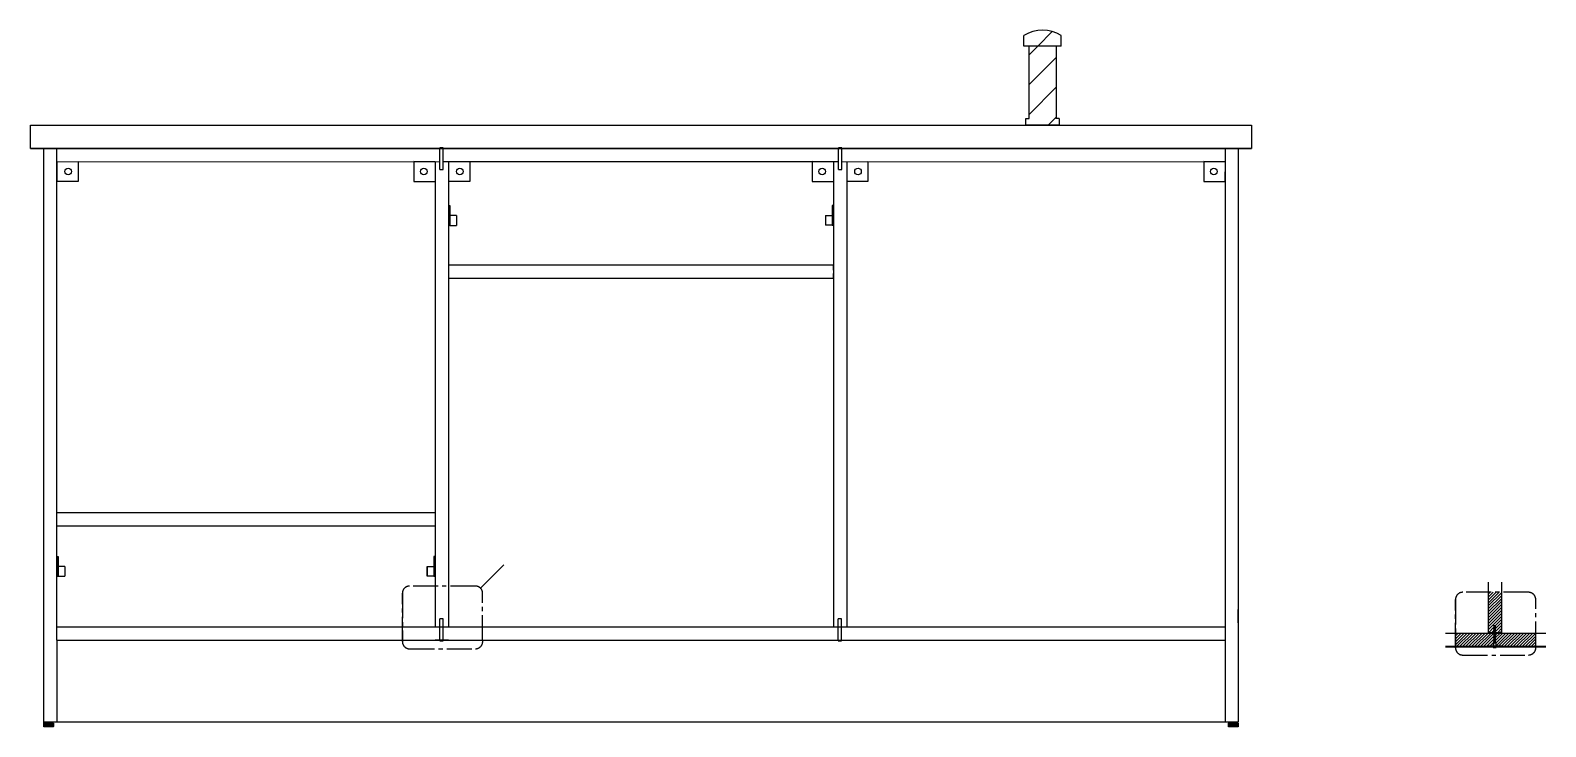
# Model space of a CAD drawing. Header units: millimetres. Extents: x 1636 to 3054, y -633 to 141.
# Drawn here: x 1898.6 to 2126.9, y -475.1 to -370.2 of the extents above; entities that cross this region are included whole.
import ezdxf

# ---------------------------------------------------------------- set-up
doc = ezdxf.new("R2010")
doc.units = ezdxf.units.MM
doc.linetypes.add('CENTER2', pattern=[1.125, 0.75, -0.125, 0.125, -0.125])
for name, color, linetype in [('G-ANNO-TEXT', 3, 'Continuous'), ('STRUTTURA', 7, 'Continuous'), ('supporti', 5, 'Continuous')]:
    doc.layers.add(name, color=color, linetype=linetype)
pattern_1 = [(45, (-9e-13, 1.7825), (-2.245064, 2.245064), [])]
pattern_2 = [(45, (266.7734, 23.33965), (-0.224506403, 0.224506403), [])]

msp = doc.modelspace()

# ---------------------------------------------------------------- hatches: boundary and pattern name
at = {"layer": 'G-ANNO-TEXT', "true_color": 0xffffff}
h = msp.add_hatch(dxfattribs=at)
h.set_pattern_fill('ANSI31')
h.set_pattern_definition(pattern_1)
h.paths.add_polyline_path([(2053.9, -370.94, 0.278289), (2048.27, -370.94), (2048.27, -372.54), (2052.07, -372.54), (2053.9, -372.54)])
h = msp.add_hatch(dxfattribs=at)
h.set_pattern_fill('ANSI31')
h.set_pattern_definition(pattern_1)
h.paths.add_polyline_path([(2053.12, -372.54), (2052.07, -372.54), (2049.04, -372.54), (2049.04, -383.46), (2048.57, -383.46), (2048.57, -384.46), (2053.57, -384.46), (2053.57, -383.46), (2053.12, -383.46)])
at = {"layer": 'G-ANNO-TEXT', "true_color": 0x939598}
h = msp.add_hatch(dxfattribs=at)
h.set_pattern_fill('ANSI31', color=252, scale=0.1)
h.set_pattern_definition(pattern_2)
h.paths.add_polyline_path([(2120.23, -454.86), (2118.23, -454.86), (2118.23, -460.9), (2119.1, -460.9), (2119.1, -460.84), (2119.06, -460.83), (2119.03, -460.81), (2119.06, -460.79), (2119.1, -460.8), (2119.1, -460.63), (2119.06, -460.61), (2119.03, -460.6), (2119.06, -460.57), (2119.1, -460.59), (2119.1, -460.41), (2119.06, -460.4), (2119.03, -460.38), (2119.06, -460.35), (2119.1, -460.37), (2119.1, -460.2), (2119.06, -460.18), (2119.03, -460.16), (2119.06, -460.14), (2119.1, -460.15), (2119.1, -459.98), (2119.06, -459.96), (2119.03, -459.95), (2119.06, -459.92), (2119.1, -459.94), (2119.1, -459.93, -0.31767), (2119.29, -459.93), (2119.29, -460), (2119.34, -460.02), (2119.36, -460.03), (2119.34, -460.06), (2119.29, -460.04), (2119.29, -460.22), (2119.34, -460.23), (2119.36, -460.25), (2119.34, -460.27), (2119.29, -460.26), (2119.29, -460.43), (2119.34, -460.45), (2119.36, -460.46), (2119.34, -460.49), (2119.29, -460.47), (2119.29, -460.65), (2119.34, -460.67), (2119.36, -460.68), (2119.34, -460.71), (2119.29, -460.69), (2119.29, -460.87), (2119.34, -460.88), (2119.36, -460.9), (2120.23, -460.9)])
h.paths.add_polyline_path([(2125.38, -461), (2119.29, -461), (2119.29, -461.08), (2119.34, -461.1), (2119.36, -461.11), (2119.34, -461.14), (2119.29, -461.12), (2119.29, -461.3), (2119.34, -461.31), (2119.36, -461.33), (2119.34, -461.35), (2119.29, -461.34), (2119.29, -461.51), (2119.34, -461.53), (2119.36, -461.54), (2119.34, -461.57), (2119.29, -461.56), (2119.29, -461.73), (2119.34, -461.75), (2119.36, -461.76), (2119.34, -461.79), (2119.29, -461.77), (2119.29, -461.95), (2119.34, -461.96), (2119.36, -461.98), (2119.34, -462), (2119.29, -461.99), (2119.29, -462.16), (2119.34, -462.18), (2119.36, -462.19), (2119.34, -462.22), (2119.29, -462.2), (2119.29, -462.36, -0.012696), (2119.31, -462.39), (2119.34, -462.39), (2119.36, -462.41), (2119.34, -462.44, -0.024929), (2119.36, -462.5), (2119.36, -463), (2120.23, -463), (2125.38, -463)])
h = msp.add_hatch(dxfattribs=at)
h.set_pattern_fill('ANSI31', color=252, scale=0.1)
h.set_pattern_definition(pattern_2)
h.paths.add_polyline_path([(2119.1, -461.06), (2119.06, -461.04), (2119.03, -461.03), (2119.06, -461), (2119.1, -461.02), (2119.1, -461), (2113.29, -461), (2113.29, -463), (2119.03, -463), (2119.03, -462.5, -0.060053), (2119.1, -462.36), (2119.06, -462.34), (2119.03, -462.33), (2119.06, -462.3), (2119.1, -462.32), (2119.1, -462.14), (2119.06, -462.13), (2119.03, -462.11), (2119.06, -462.08), (2119.1, -462.1), (2119.1, -461.93), (2119.06, -461.91), (2119.03, -461.89), (2119.06, -461.87), (2119.1, -461.88), (2119.1, -461.71), (2119.06, -461.69), (2119.03, -461.68), (2119.06, -461.65), (2119.1, -461.67), (2119.1, -461.49), (2119.06, -461.48), (2119.03, -461.46), (2119.06, -461.44), (2119.1, -461.45), (2119.1, -461.28), (2119.06, -461.26), (2119.03, -461.25), (2119.06, -461.22), (2119.1, -461.24)])

# ---------------------------------------------------------------- linework, layer by layer
for p, q in [((2048.27, -372.54), (2048.27, -370.94)), ((2053.9, -372.54), (2053.9, -370.94)), ((2052.07, -372.54), (2048.27, -372.54)), ((2049.04, -383.46), (2049.04, -372.54)), ((2053.9, -372.54), (2052.07, -372.54)), ((2053.12, -372.54), (2053.12, -383.46)), ((2048.57, -384.46), (2048.57, -383.46)), ((2048.57, -383.46), (2049.04, -383.46)), ((2053.57, -383.46), (2053.09, -383.46)), ((2053.57, -383.46), (2053.57, -384.46)), ((1898.57, -384.46), (2082.57, -384.46)), ((1898.57, -387.96), (1898.57, -384.46)), ((2053.57, -384.46), (2048.57, -384.46)), ((2082.57, -384.46), (2082.57, -387.96)), ((2082.57, -387.96), (1898.57, -387.96)), ((1898.57, -387.96), (2082.57, -387.96)), ((1900.57, -387.96), (1900.57, -474.46)), ((1902.57, -462.06), (1902.57, -387.96)), ((1961.57, -387.96), (1959.57, -387.96)), ((2078.57, -387.96), (2078.57, -462.06)), ((2080.57, -387.96), (2080.57, -474.46)), ((1902.57, -389.96), (1960.29, -389.95)), ((1959.57, -389.95), (1959.57, -460.06)), ((1960.77, -389.95), (2020.32, -389.95)), ((1961.57, -389.95), (1961.57, -460.06)), ((2019.57, -389.95), (2019.57, -460.06)), ((2020.81, -389.95), (2078.57, -389.96)), ((2021.57, -389.95), (2021.57, -460.06)), ((1966.39, -454.24), (1969.93, -450.71)), ((2118.23, -453.36), (2118.23, -460.9)), ((2120.23, -453.36), (2120.23, -460.9)), ((2080.57, -459.46), (2080.57, -457.46)), ((1902.57, -460.06), (2078.57, -460.06)), ((2111.79, -461), (2126.88, -461)), ((2118.23, -460.9), (2120.23, -460.9)), ((1902.57, -462.06), (2078.57, -462.06)), ((1902.57, -462.06), (1902.57, -462.06)), ((1902.57, -462.06), (1902.57, -474.46)), ((1961.57, -462.06), (1959.57, -462.06)), ((2078.57, -462.06), (2078.57, -462.06)), ((2078.57, -462.06), (2078.57, -474.46)), ((2111.79, -463), (2126.88, -463)), ((2111.79, -463.1), (2126.88, -463.1)), ((2120.23, -463), (2118.23, -463)), ((2080.57, -474.46), (1900.57, -474.46)), ((1902.07, -474.46), (1900.57, -474.46))]:
    msp.add_line(p, q)
at = {"linetype": 'CENTER2', "ltscale": 5}
for points in [[(1954.62, -462.29, 0.414214), (1955.71, -463.38), (1965.62, -463.38, 0.463219), (1966.71, -462.06), (1966.71, -455.01, 0.414214), (1965.62, -453.92), (1955.71, -453.92, 0.414214), (1954.62, -455.01), (1954.62, -462.29), (1954.62, -455.01)], [(2113.29, -463.23, 0.414214), (2114.38, -464.32), (2124.29, -464.32, 0.463219), (2125.38, -463), (2125.38, -455.95, 0.414214), (2124.29, -454.86), (2114.38, -454.86, 0.414214), (2113.29, -455.95), (2113.29, -463.23), (2113.29, -455.95)]]:
    msp.add_lwpolyline(points, format="xyb", dxfattribs=at)
at = {"lineweight": 25}
for points in [[(1900.59, -474.6), (1900.59, -475.09), (1900.59, -475.09), (1900.6, -475.09)], [(1900.59, -474.6), (1900.59, -474.6), (1900.6, -474.6)], [(1900.6, -474.6), (1900.6, -475.09), (1900.6, -475.09), (1900.6, -475.09), (1900.61, -475.09)], [(1900.6, -474.6), (1900.6, -474.6), (1900.6, -474.6), (1900.61, -474.6)], [(1900.61, -475.1), (1900.61, -475.1), (1900.61, -475.09), (1900.61, -475.09), (1900.61, -475.09), (1900.61, -474.6)], [(1900.64, -474.6), (1900.63, -474.6), (1900.62, -474.6), (1900.62, -474.6), (1900.62, -474.6), (1900.61, -474.6)], [(1900.62, -474.6), (1900.62, -474.46)], [(1900.62, -474.6), (1900.62, -475.09), (1900.62, -475.09), (1900.63, -475.09), (1900.64, -475.09)], [(1900.63, -475.1), (1900.63, -475.1), (1900.64, -475.09), (1900.64, -475.09), (1900.64, -475.09), (1900.64, -474.6)], [(1900.67, -474.6), (1900.66, -474.6), (1900.66, -474.6), (1900.65, -474.6), (1900.64, -474.6), (1900.64, -474.6)], [(1900.65, -474.6), (1900.65, -475.09), (1900.66, -475.09), (1900.66, -475.09), (1900.67, -475.09)], [(1900.66, -475.1), (1900.66, -475.1), (1900.67, -475.1), (1900.67, -475.1), (1900.67, -475.09), (1900.67, -475.09), (1900.67, -474.6)], [(1900.72, -474.6), (1900.71, -474.6), (1900.7, -474.6), (1900.7, -474.6), (1900.68, -474.6), (1900.67, -474.6)], [(1900.7, -475.1), (1900.71, -475.1), (1900.71, -475.1), (1900.71, -475.1), (1900.72, -475.1), (1900.72, -475.09), (1900.72, -475.09), (1900.72, -474.6)], [(1900.7, -474.6), (1900.7, -475.09), (1900.7, -475.09), (1900.71, -475.09), (1900.72, -475.09)], [(1900.78, -474.6), (1900.77, -474.6), (1900.76, -474.6), (1900.75, -474.6), (1900.75, -474.6), (1900.73, -474.6), (1900.72, -474.6)], [(1900.75, -474.6), (1900.75, -475.09), (1900.75, -475.09), (1900.76, -475.09), (1900.77, -475.09), (1900.78, -475.09)], [(1900.76, -475.1), (1900.76, -475.1), (1900.76, -475.1), (1900.77, -475.1), (1900.77, -475.1), (1900.78, -475.09), (1900.78, -475.09), (1900.78, -474.6)], [(1900.84, -474.6), (1900.83, -474.6), (1900.82, -474.6), (1900.82, -474.6), (1900.81, -474.6), (1900.79, -474.6), (1900.78, -474.6)], [(1900.81, -474.6), (1900.81, -475.09), (1900.82, -475.09), (1900.82, -475.09), (1900.83, -475.09), (1900.84, -475.09)], [(1900.82, -475.09), (1900.82, -475.1), (1900.83, -475.1), (1900.83, -475.1), (1900.83, -475.1), (1900.84, -475.09), (1900.84, -475.09), (1900.84, -474.6)], [(1900.92, -474.6), (1900.91, -474.6), (1900.89, -474.6), (1900.89, -474.6), (1900.88, -474.6), (1900.86, -474.6), (1900.84, -474.6)], [(1900.88, -474.6), (1900.88, -475.09), (1900.89, -475.09), (1900.89, -475.1), (1900.9, -475.1), (1900.91, -475.1), (1900.91, -475.09), (1900.92, -475.09), (1900.92, -475.09), (1900.92, -474.6)], [(1901, -474.6), (1900.99, -474.6), (1900.97, -474.6), (1900.97, -474.6), (1900.96, -474.6), (1900.94, -474.6), (1900.92, -474.6)], [(1900.96, -474.6), (1900.96, -475.09), (1900.97, -475.09), (1900.97, -475.1), (1900.98, -475.1), (1900.99, -475.1), (1901, -475.09), (1901, -475.09), (1901, -475.09), (1901, -474.6)], [(1901.08, -474.6), (1901.07, -474.6), (1901.06, -474.6), (1901.05, -474.6), (1901.05, -474.6), (1901.02, -474.6), (1901, -474.6)], [(1901.05, -474.6), (1901.05, -475.09), (1901.05, -475.09), (1901.06, -475.1), (1901.07, -475.1), (1901.07, -475.1), (1901.08, -475.09), (1901.08, -475.09), (1901.09, -475.09), (1901.09, -474.6)], [(1901.08, -474.6), (1901.08, -474.6), (1901.09, -474.6)], [(1901.18, -474.6), (1901.17, -474.6), (1901.15, -474.6), (1901.14, -474.6), (1901.14, -474.6), (1901.11, -474.6), (1901.09, -474.6)], [(1901.14, -474.6), (1901.14, -475.09), (1901.14, -475.09), (1901.15, -475.1), (1901.15, -475.1), (1901.16, -475.1), (1901.17, -475.09), (1901.17, -475.09), (1901.18, -475.09), (1901.18, -474.6)], [(1901.27, -474.6), (1901.26, -474.6), (1901.25, -474.6), (1901.24, -474.6), (1901.23, -474.6), (1901.2, -474.6), (1901.18, -474.6)], [(1901.23, -474.6), (1901.23, -475.09), (1901.23, -475.09), (1901.24, -475.1), (1901.25, -475.1), (1901.25, -475.1), (1901.27, -475.09), (1901.27, -475.09), (1901.27, -475.09), (1901.27, -474.6)], [(1901.36, -474.6), (1901.35, -474.6), (1901.34, -474.6), (1901.33, -474.6), (1901.32, -474.6), (1901.3, -474.6), (1901.27, -474.6)], [(1901.32, -474.6), (1901.32, -475.09), (1901.32, -475.09), (1901.33, -475.09), (1901.34, -475.1), (1901.34, -475.1), (1901.35, -475.1), (1901.36, -475.09), (1901.36, -475.09), (1901.36, -474.6)], [(1901.46, -474.6), (1901.45, -474.6), (1901.44, -474.6), (1901.43, -474.6), (1901.42, -474.6), (1901.39, -474.6), (1901.36, -474.6)], [(1901.42, -474.6), (1901.42, -475.09), (1901.42, -475.09), (1901.42, -475.09), (1901.43, -475.1), (1901.44, -475.1), (1901.44, -475.1), (1901.45, -475.09), (1901.46, -475.09), (1901.46, -474.6)], [(1901.55, -474.6), (1901.54, -474.6), (1901.53, -474.6), (1901.52, -474.6), (1901.51, -474.6), (1901.48, -474.6), (1901.46, -474.6)], [(1901.51, -474.6), (1901.51, -475.09), (1901.51, -475.09), (1901.51, -475.09), (1901.52, -475.1), (1901.53, -475.1), (1901.54, -475.1), (1901.54, -475.09), (1901.55, -475.09), (1901.55, -474.6)], [(1901.63, -474.6), (1901.63, -474.6), (1901.62, -474.6), (1901.61, -474.6), (1901.6, -474.6), (1901.57, -474.6), (1901.55, -474.6)], [(1901.6, -474.6), (1901.6, -475.09), (1901.6, -475.09), (1901.6, -475.09), (1901.61, -475.1), (1901.62, -475.1), (1901.62, -475.1), (1901.63, -475.09), (1901.63, -475.09), (1901.63, -474.6)], [(1901.71, -474.6), (1901.71, -474.6), (1901.7, -474.6), (1901.69, -474.6), (1901.68, -474.6), (1901.66, -474.6), (1901.63, -474.6)], [(1901.68, -474.6), (1901.68, -475.09), (1901.68, -475.09), (1901.68, -475.09), (1901.69, -475.1), (1901.7, -475.1), (1901.71, -475.1), (1901.71, -475.09), (1901.71, -475.09), (1901.71, -474.6)], [(1901.79, -474.6), (1901.78, -474.6), (1901.78, -474.6), (1901.77, -474.6), (1901.76, -474.6), (1901.74, -474.6), (1901.71, -474.6)], [(1901.79, -475.09), (1901.78, -475.1), (1901.78, -475.1), (1901.77, -475.1), (1901.77, -475.1), (1901.76, -475.09), (1901.76, -475.09), (1901.76, -474.6)], [(1901.79, -475.09), (1901.79, -475.09), (1901.79, -475.09), (1901.79, -475.09), (1901.79, -474.6)], [(1901.86, -474.6), (1901.85, -474.6), (1901.85, -474.6), (1901.84, -474.6), (1901.83, -474.6), (1901.81, -474.6), (1901.79, -474.6)], [(1901.85, -475.1), (1901.84, -475.1), (1901.84, -475.1), (1901.84, -475.1), (1901.83, -475.1), (1901.83, -475.09), (1901.83, -475.09), (1901.83, -474.6)], [(1901.85, -475.1), (1901.85, -475.09), (1901.85, -475.09), (1901.85, -475.09), (1901.86, -475.09), (1901.86, -475.09), (1901.86, -475.09), (1901.86, -474.6)], [(1901.91, -474.6), (1901.91, -474.6), (1901.9, -474.6), (1901.89, -474.6), (1901.87, -474.6), (1901.86, -474.6)], [(1901.91, -475.1), (1901.91, -475.1), (1901.9, -475.1), (1901.9, -475.1), (1901.89, -475.1), (1901.89, -475.09), (1901.89, -475.09), (1901.89, -474.6)], [(1901.91, -475.1), (1901.91, -475.1), (1901.91, -475.09), (1901.91, -475.09), (1901.91, -475.09), (1901.91, -475.09), (1901.91, -475.09), (1901.91, -474.6)], [(1901.96, -474.6), (1901.96, -474.6), (1901.95, -474.6), (1901.94, -474.6), (1901.93, -474.6), (1901.91, -474.6)], [(1901.95, -475.1), (1901.95, -475.1), (1901.95, -475.1), (1901.94, -475.1), (1901.94, -475.1), (1901.94, -475.09), (1901.94, -475.09), (1901.94, -474.6)], [(1901.95, -475.1), (1901.96, -475.1), (1901.96, -475.09), (1901.96, -475.09), (1901.96, -475.09), (1901.96, -475.09), (1901.96, -475.09), (1901.96, -474.6)], [(1902, -474.6), (1902, -474.6), (1901.99, -474.6), (1901.98, -474.6), (1901.97, -474.6), (1901.96, -474.6)], [(1901.99, -475.1), (1901.99, -475.1), (1901.98, -475.1), (1901.98, -475.1), (1901.98, -475.09), (1901.98, -475.09), (1901.98, -474.6)], [(1901.99, -475.1), (1901.99, -475.1), (1901.99, -475.1), (1901.99, -475.09), (1902, -475.09), (1902, -475.09), (1902, -475.09), (1902, -475.09), (1902, -475.09), (1902, -474.6)], [(1902.03, -474.6), (1902.02, -474.6), (1902.02, -474.6), (1902.01, -474.6), (1902.01, -474.6), (1902, -474.6)], [(1902.01, -474.6), (1902.01, -474.46)], [(1902.02, -475.1), (1902.01, -475.1), (1902.01, -475.09), (1902.01, -475.09), (1902.01, -475.09), (1902.01, -474.6)], [(1902.02, -475.1), (1902.02, -475.1), (1902.02, -475.1), (1902.02, -475.09), (1902.02, -475.09), (1902.02, -475.09), (1902.03, -475.09), (1902.03, -475.09), (1902.03, -475.09), (1902.03, -474.6)], [(1902.03, -475.1), (1902.03, -475.1), (1902.03, -475.09), (1902.03, -475.09), (1902.03, -475.09), (1902.03, -474.6)], [(1902.04, -474.6), (1902.04, -474.6), (1902.03, -474.6), (1902.03, -474.6)], [(1902.03, -475.1), (1902.04, -475.1), (1902.04, -475.1), (1902.04, -475.09), (1902.04, -475.09), (1902.04, -475.09), (1902.04, -475.09), (1902.04, -475.09), (1902.04, -474.6)], [(1902.04, -474.6), (1902.04, -475.09), (1902.04, -475.09)], [(1902.04, -474.6), (1902.04, -474.6)], [(2079.09, -474.6), (2079.09, -475.09), (2079.09, -475.09), (2079.1, -475.09)], [(2079.09, -474.6), (2079.09, -474.6), (2079.1, -474.6)], [(2079.1, -474.6), (2079.1, -475.09), (2079.1, -475.09), (2079.1, -475.09), (2079.11, -475.09)], [(2079.1, -474.6), (2079.1, -474.6), (2079.1, -474.6), (2079.11, -474.6)], [(2079.11, -475.1), (2079.11, -475.1), (2079.11, -475.09), (2079.11, -475.09), (2079.11, -475.09), (2079.11, -474.6)], [(2079.14, -474.6), (2079.13, -474.6), (2079.12, -474.6), (2079.12, -474.6), (2079.12, -474.6), (2079.11, -474.6)], [(2079.12, -474.6), (2079.12, -474.46)], [(2079.12, -474.6), (2079.12, -475.09), (2079.12, -475.09), (2079.13, -475.09), (2079.14, -475.09)], [(2079.13, -475.1), (2079.13, -475.1), (2079.14, -475.09), (2079.14, -475.09), (2079.14, -475.09), (2079.14, -474.6)], [(2079.17, -474.6), (2079.16, -474.6), (2079.16, -474.6), (2079.15, -474.6), (2079.14, -474.6), (2079.14, -474.6)], [(2079.15, -474.6), (2079.15, -475.09), (2079.16, -475.09), (2079.16, -475.09), (2079.17, -475.09)], [(2079.16, -475.1), (2079.16, -475.1), (2079.17, -475.1), (2079.17, -475.1), (2079.17, -475.09), (2079.17, -475.09), (2079.17, -474.6)], [(2079.22, -474.6), (2079.21, -474.6), (2079.2, -474.6), (2079.2, -474.6), (2079.18, -474.6), (2079.17, -474.6)], [(2079.2, -475.1), (2079.21, -475.1), (2079.21, -475.1), (2079.21, -475.1), (2079.22, -475.1), (2079.22, -475.09), (2079.22, -475.09), (2079.22, -474.6)], [(2079.2, -474.6), (2079.2, -475.09), (2079.2, -475.09), (2079.21, -475.09), (2079.22, -475.09)], [(2079.28, -474.6), (2079.27, -474.6), (2079.26, -474.6), (2079.25, -474.6), (2079.25, -474.6), (2079.23, -474.6), (2079.22, -474.6)], [(2079.25, -474.6), (2079.25, -475.09), (2079.25, -475.09), (2079.26, -475.09), (2079.27, -475.09), (2079.28, -475.09)], [(2079.26, -475.1), (2079.26, -475.1), (2079.26, -475.1), (2079.27, -475.1), (2079.27, -475.1), (2079.28, -475.09), (2079.28, -475.09), (2079.28, -474.6)], [(2079.34, -474.6), (2079.33, -474.6), (2079.32, -474.6), (2079.32, -474.6), (2079.31, -474.6), (2079.29, -474.6), (2079.28, -474.6)], [(2079.31, -474.6), (2079.31, -475.09), (2079.32, -475.09), (2079.32, -475.09), (2079.33, -475.09), (2079.34, -475.09)], [(2079.32, -475.09), (2079.32, -475.1), (2079.33, -475.1), (2079.33, -475.1), (2079.33, -475.1), (2079.34, -475.09), (2079.34, -475.09), (2079.34, -474.6)], [(2079.42, -474.6), (2079.41, -474.6), (2079.39, -474.6), (2079.39, -474.6), (2079.38, -474.6), (2079.36, -474.6), (2079.34, -474.6)], [(2079.38, -474.6), (2079.38, -475.09), (2079.39, -475.09), (2079.39, -475.1), (2079.4, -475.1), (2079.41, -475.1), (2079.41, -475.09), (2079.42, -475.09), (2079.42, -475.09), (2079.42, -474.6)], [(2079.5, -474.6), (2079.49, -474.6), (2079.47, -474.6), (2079.47, -474.6), (2079.46, -474.6), (2079.44, -474.6), (2079.42, -474.6)], [(2079.46, -474.6), (2079.46, -475.09), (2079.47, -475.09), (2079.47, -475.1), (2079.48, -475.1), (2079.49, -475.1), (2079.5, -475.09), (2079.5, -475.09), (2079.5, -475.09), (2079.5, -474.6)], [(2079.58, -474.6), (2079.57, -474.6), (2079.56, -474.6), (2079.55, -474.6), (2079.55, -474.6), (2079.52, -474.6), (2079.5, -474.6)], [(2079.55, -474.6), (2079.55, -475.09), (2079.55, -475.09), (2079.56, -475.1), (2079.57, -475.1), (2079.57, -475.1), (2079.58, -475.09), (2079.58, -475.09), (2079.59, -475.09), (2079.59, -474.6)], [(2079.58, -474.6), (2079.58, -474.6), (2079.59, -474.6)], [(2079.68, -474.6), (2079.67, -474.6), (2079.65, -474.6), (2079.64, -474.6), (2079.64, -474.6), (2079.61, -474.6), (2079.59, -474.6)], [(2079.64, -474.6), (2079.64, -475.09), (2079.64, -475.09), (2079.65, -475.1), (2079.65, -475.1), (2079.66, -475.1), (2079.67, -475.09), (2079.67, -475.09), (2079.68, -475.09), (2079.68, -474.6)], [(2079.77, -474.6), (2079.76, -474.6), (2079.75, -474.6), (2079.74, -474.6), (2079.73, -474.6), (2079.7, -474.6), (2079.68, -474.6)], [(2079.73, -474.6), (2079.73, -475.09), (2079.73, -475.09), (2079.74, -475.1), (2079.75, -475.1), (2079.75, -475.1), (2079.77, -475.09), (2079.77, -475.09), (2079.77, -475.09), (2079.77, -474.6)], [(2079.86, -474.6), (2079.85, -474.6), (2079.84, -474.6), (2079.83, -474.6), (2079.82, -474.6), (2079.8, -474.6), (2079.77, -474.6)], [(2079.82, -474.6), (2079.82, -475.09), (2079.82, -475.09), (2079.83, -475.09), (2079.84, -475.1), (2079.84, -475.1), (2079.85, -475.1), (2079.86, -475.09), (2079.86, -475.09), (2079.86, -474.6)], [(2079.96, -474.6), (2079.95, -474.6), (2079.94, -474.6), (2079.93, -474.6), (2079.92, -474.6), (2079.89, -474.6), (2079.86, -474.6)], [(2079.92, -474.6), (2079.92, -475.09), (2079.92, -475.09), (2079.92, -475.09), (2079.93, -475.1), (2079.94, -475.1), (2079.94, -475.1), (2079.95, -475.09), (2079.96, -475.09), (2079.96, -474.6)], [(2080.05, -474.6), (2080.04, -474.6), (2080.03, -474.6), (2080.02, -474.6), (2080.01, -474.6), (2079.98, -474.6), (2079.96, -474.6)], [(2080.01, -474.6), (2080.01, -475.09), (2080.01, -475.09), (2080.01, -475.09), (2080.02, -475.1), (2080.03, -475.1), (2080.04, -475.1), (2080.04, -475.09), (2080.05, -475.09), (2080.05, -474.6)], [(2080.13, -474.6), (2080.13, -474.6), (2080.12, -474.6), (2080.11, -474.6), (2080.1, -474.6), (2080.07, -474.6), (2080.05, -474.6)], [(2080.1, -474.6), (2080.1, -475.09), (2080.1, -475.09), (2080.1, -475.09), (2080.11, -475.1), (2080.12, -475.1), (2080.12, -475.1), (2080.13, -475.09), (2080.13, -475.09), (2080.13, -474.6)], [(2080.21, -474.6), (2080.21, -474.6), (2080.2, -474.6), (2080.19, -474.6), (2080.18, -474.6), (2080.16, -474.6), (2080.13, -474.6)], [(2080.18, -474.6), (2080.18, -475.09), (2080.18, -475.09), (2080.18, -475.09), (2080.19, -475.1), (2080.2, -475.1), (2080.21, -475.1), (2080.21, -475.09), (2080.21, -475.09), (2080.21, -474.6)], [(2080.29, -474.6), (2080.28, -474.6), (2080.28, -474.6), (2080.27, -474.6), (2080.26, -474.6), (2080.24, -474.6), (2080.21, -474.6)], [(2080.29, -475.09), (2080.28, -475.1), (2080.28, -475.1), (2080.27, -475.1), (2080.27, -475.1), (2080.26, -475.09), (2080.26, -475.09), (2080.26, -474.6)], [(2080.29, -475.09), (2080.29, -475.09), (2080.29, -475.09), (2080.29, -475.09), (2080.29, -474.6)], [(2080.36, -474.6), (2080.35, -474.6), (2080.35, -474.6), (2080.34, -474.6), (2080.33, -474.6), (2080.31, -474.6), (2080.29, -474.6)], [(2080.35, -475.1), (2080.34, -475.1), (2080.34, -475.1), (2080.34, -475.1), (2080.33, -475.1), (2080.33, -475.09), (2080.33, -475.09), (2080.33, -474.6)], [(2080.35, -475.1), (2080.35, -475.09), (2080.35, -475.09), (2080.35, -475.09), (2080.36, -475.09), (2080.36, -475.09), (2080.36, -475.09), (2080.36, -474.6)], [(2080.41, -474.6), (2080.41, -474.6), (2080.4, -474.6), (2080.39, -474.6), (2080.37, -474.6), (2080.36, -474.6)], [(2080.41, -475.1), (2080.41, -475.1), (2080.4, -475.1), (2080.4, -475.1), (2080.39, -475.1), (2080.39, -475.09), (2080.39, -475.09), (2080.39, -474.6)], [(2080.41, -475.1), (2080.41, -475.1), (2080.41, -475.09), (2080.41, -475.09), (2080.41, -475.09), (2080.41, -475.09), (2080.41, -475.09), (2080.41, -474.6)], [(2080.46, -474.6), (2080.46, -474.6), (2080.45, -474.6), (2080.44, -474.6), (2080.43, -474.6), (2080.41, -474.6)], [(2080.45, -475.1), (2080.45, -475.1), (2080.45, -475.1), (2080.44, -475.1), (2080.44, -475.1), (2080.44, -475.09), (2080.44, -475.09), (2080.44, -474.6)], [(2080.45, -475.1), (2080.46, -475.1), (2080.46, -475.09), (2080.46, -475.09), (2080.46, -475.09), (2080.46, -475.09), (2080.46, -475.09), (2080.46, -474.6)], [(2080.5, -474.6), (2080.5, -474.6), (2080.49, -474.6), (2080.48, -474.6), (2080.47, -474.6), (2080.46, -474.6)], [(2080.49, -475.1), (2080.49, -475.1), (2080.48, -475.1), (2080.48, -475.1), (2080.48, -475.09), (2080.48, -475.09), (2080.48, -474.6)], [(2080.49, -475.1), (2080.49, -475.1), (2080.49, -475.1), (2080.49, -475.09), (2080.5, -475.09), (2080.5, -475.09), (2080.5, -475.09), (2080.5, -475.09), (2080.5, -475.09), (2080.5, -474.6)], [(2080.53, -474.6), (2080.52, -474.6), (2080.52, -474.6), (2080.51, -474.6), (2080.51, -474.6), (2080.5, -474.6)], [(2080.51, -474.6), (2080.51, -474.46)], [(2080.52, -475.1), (2080.51, -475.1), (2080.51, -475.09), (2080.51, -475.09), (2080.51, -475.09), (2080.51, -474.6)], [(2080.52, -475.1), (2080.52, -475.1), (2080.52, -475.1), (2080.52, -475.09), (2080.52, -475.09), (2080.52, -475.09), (2080.53, -475.09), (2080.53, -475.09), (2080.53, -475.09), (2080.53, -474.6)], [(2080.53, -475.1), (2080.53, -475.1), (2080.53, -475.09), (2080.53, -475.09), (2080.53, -475.09), (2080.53, -474.6)], [(2080.54, -474.6), (2080.54, -474.6), (2080.53, -474.6), (2080.53, -474.6)], [(2080.53, -475.1), (2080.54, -475.1), (2080.54, -475.1), (2080.54, -475.09), (2080.54, -475.09), (2080.54, -475.09), (2080.54, -475.09), (2080.54, -475.09), (2080.54, -474.6)], [(2080.54, -474.6), (2080.54, -475.09), (2080.54, -475.09)], [(2080.54, -474.6), (2080.54, -474.6)], [(1900.6, -475.1), (1900.6, -475.1), (1900.6, -475.1), (1900.6, -475.09), (1900.59, -475.09), (1900.59, -475.09), (1900.59, -475.09), (1900.59, -475.09), (1900.59, -475.09)], [(1900.6, -475.09), (1900.6, -475.09), (1900.6, -475.1)], [(1900.61, -475.1), (1900.61, -475.1), (1900.6, -475.1), (1900.6, -475.1), (1900.6, -475.09), (1900.6, -475.09), (1900.6, -475.09), (1900.6, -475.09), (1900.6, -475.09)], [(1901.9, -475.11), (1901.86, -475.11), (1901.81, -475.11), (1901.75, -475.11), (1901.69, -475.11), (1901.63, -475.11), (1901.56, -475.11), (1901.49, -475.11), (1901.42, -475.11), (1901.35, -475.11), (1901.27, -475.11), (1901.2, -475.11), (1901.13, -475.11), (1901.06, -475.11), (1901, -475.11), (1900.93, -475.11), (1900.88, -475.11), (1900.82, -475.11), (1900.77, -475.11), (1900.73, -475.11), (1900.69, -475.11), (1900.66, -475.11), (1900.63, -475.11), (1900.61, -475.11), (1900.6, -475.11), (1900.6, -475.11), (1900.6, -475.1)], [(1900.6, -475.1), (1900.6, -475.1)], [(1900.61, -475.12), (1900.61, -475.12), (1900.6, -475.12), (1900.6, -475.12), (1900.6, -475.12), (1900.6, -475.11), (1900.6, -475.11), (1900.6, -475.11), (1900.6, -475.11)], [(1901.89, -475.12), (1901.85, -475.12), (1901.8, -475.12), (1901.74, -475.12), (1901.67, -475.12), (1901.61, -475.12), (1901.54, -475.12), (1901.47, -475.12), (1901.39, -475.12), (1901.32, -475.12), (1901.25, -475.12), (1901.17, -475.12), (1901.1, -475.12), (1901.03, -475.12), (1900.96, -475.12), (1900.9, -475.12), (1900.85, -475.12), (1900.79, -475.12), (1900.75, -475.12), (1900.71, -475.12), (1900.67, -475.12), (1900.65, -475.12), (1900.63, -475.12), (1900.61, -475.12), (1900.61, -475.12)], [(1900.63, -475.1), (1900.63, -475.1), (1900.63, -475.1), (1900.63, -475.09), (1900.62, -475.09), (1900.62, -475.09), (1900.62, -475.09), (1900.62, -475.09), (1900.62, -475.09)], [(1900.66, -475.1), (1900.66, -475.1), (1900.66, -475.1), (1900.66, -475.09), (1900.65, -475.09), (1900.65, -475.09), (1900.65, -475.09), (1900.65, -475.09)], [(1900.7, -475.1), (1900.7, -475.1), (1900.7, -475.09), (1900.7, -475.09), (1900.7, -475.09), (1900.7, -475.09), (1900.7, -475.09)], [(1900.76, -475.1), (1900.76, -475.09), (1900.75, -475.09), (1900.75, -475.09), (1900.75, -475.09), (1900.75, -475.09), (1900.75, -475.09)], [(1900.82, -475.09), (1900.81, -475.09), (1900.81, -475.09), (1900.81, -475.09), (1900.81, -475.09)], [(1900.88, -475.09), (1900.89, -475.09), (1900.89, -475.09), (1900.91, -475.09), (1900.92, -475.09)], [(1900.96, -475.09), (1900.97, -475.09), (1900.97, -475.09), (1900.99, -475.09), (1901, -475.09)], [(1901.05, -475.09), (1901.05, -475.09), (1901.06, -475.09), (1901.07, -475.09), (1901.09, -475.09)], [(1901.14, -475.09), (1901.14, -475.09), (1901.15, -475.09), (1901.17, -475.09), (1901.18, -475.09)], [(1901.23, -475.09), (1901.24, -475.09), (1901.25, -475.09), (1901.26, -475.09), (1901.27, -475.09)], [(1901.32, -475.09), (1901.33, -475.09), (1901.34, -475.09), (1901.35, -475.09), (1901.36, -475.09)], [(1901.42, -475.09), (1901.43, -475.09), (1901.44, -475.09), (1901.45, -475.09), (1901.46, -475.09)], [(1901.51, -475.09), (1901.52, -475.09), (1901.53, -475.09), (1901.54, -475.09), (1901.55, -475.09)], [(1901.6, -475.09), (1901.61, -475.09), (1901.62, -475.09), (1901.63, -475.09), (1901.63, -475.09)], [(1901.68, -475.09), (1901.69, -475.09), (1901.7, -475.09), (1901.71, -475.09), (1901.71, -475.09)], [(1901.76, -475.09), (1901.77, -475.09), (1901.78, -475.09), (1901.78, -475.09), (1901.79, -475.09)], [(1901.83, -475.09), (1901.84, -475.09), (1901.85, -475.09), (1901.85, -475.09), (1901.86, -475.09)], [(1901.89, -475.09), (1901.9, -475.09), (1901.91, -475.09), (1901.91, -475.09)], [(1902.02, -475.12), (1902.02, -475.12), (1902.01, -475.12), (1901.99, -475.12), (1901.96, -475.12), (1901.93, -475.12), (1901.89, -475.12)], [(1902.03, -475.1), (1902.03, -475.11), (1902.03, -475.11), (1902.02, -475.11), (1902, -475.11), (1901.97, -475.11), (1901.94, -475.11), (1901.9, -475.11)], [(1901.94, -475.09), (1901.95, -475.09), (1901.96, -475.09), (1901.96, -475.09)], [(1901.98, -475.09), (1901.99, -475.09), (1902, -475.09), (1902, -475.09)], [(1902.01, -475.09), (1902.02, -475.09), (1902.02, -475.09), (1902.03, -475.09)], [(1902.03, -475.11), (1902.03, -475.11), (1902.03, -475.11), (1902.03, -475.11), (1902.03, -475.12), (1902.03, -475.12), (1902.03, -475.12), (1902.03, -475.12), (1902.02, -475.12)], [(1902.03, -475.09), (1902.04, -475.09), (1902.04, -475.09)], [(1902.04, -475.09), (1902.04, -475.09), (1902.04, -475.09), (1902.04, -475.09), (1902.04, -475.09), (1902.04, -475.1), (1902.03, -475.1), (1902.03, -475.1)], [(1902.03, -475.1), (1902.03, -475.1)], [(2079.1, -475.1), (2079.1, -475.1), (2079.1, -475.1), (2079.1, -475.09), (2079.09, -475.09), (2079.09, -475.09), (2079.09, -475.09), (2079.09, -475.09), (2079.09, -475.09)], [(2079.1, -475.09), (2079.1, -475.09), (2079.1, -475.1)], [(2079.11, -475.1), (2079.11, -475.1), (2079.1, -475.1), (2079.1, -475.1), (2079.1, -475.09), (2079.1, -475.09), (2079.1, -475.09), (2079.1, -475.09), (2079.1, -475.09)], [(2080.4, -475.11), (2080.36, -475.11), (2080.31, -475.11), (2080.25, -475.11), (2080.19, -475.11), (2080.13, -475.11), (2080.06, -475.11), (2079.99, -475.11), (2079.92, -475.11), (2079.85, -475.11), (2079.77, -475.11), (2079.7, -475.11), (2079.63, -475.11), (2079.56, -475.11), (2079.5, -475.11), (2079.43, -475.11), (2079.38, -475.11), (2079.32, -475.11), (2079.27, -475.11), (2079.23, -475.11), (2079.19, -475.11), (2079.16, -475.11), (2079.13, -475.11), (2079.11, -475.11), (2079.1, -475.11), (2079.1, -475.11), (2079.1, -475.1)], [(2079.1, -475.1), (2079.1, -475.1)], [(2079.11, -475.12), (2079.11, -475.12), (2079.1, -475.12), (2079.1, -475.12), (2079.1, -475.12), (2079.1, -475.11), (2079.1, -475.11), (2079.1, -475.11), (2079.1, -475.11)], [(2080.39, -475.12), (2080.35, -475.12), (2080.3, -475.12), (2080.24, -475.12), (2080.17, -475.12), (2080.11, -475.12), (2080.04, -475.12), (2079.97, -475.12), (2079.89, -475.12), (2079.82, -475.12), (2079.75, -475.12), (2079.67, -475.12), (2079.6, -475.12), (2079.53, -475.12), (2079.46, -475.12), (2079.4, -475.12), (2079.35, -475.12), (2079.29, -475.12), (2079.25, -475.12), (2079.21, -475.12), (2079.17, -475.12), (2079.15, -475.12), (2079.13, -475.12), (2079.11, -475.12), (2079.11, -475.12)], [(2079.13, -475.1), (2079.13, -475.1), (2079.13, -475.1), (2079.13, -475.09), (2079.12, -475.09), (2079.12, -475.09), (2079.12, -475.09), (2079.12, -475.09), (2079.12, -475.09)], [(2079.16, -475.1), (2079.16, -475.1), (2079.16, -475.1), (2079.16, -475.09), (2079.15, -475.09), (2079.15, -475.09), (2079.15, -475.09), (2079.15, -475.09)], [(2079.2, -475.1), (2079.2, -475.1), (2079.2, -475.09), (2079.2, -475.09), (2079.2, -475.09), (2079.2, -475.09), (2079.2, -475.09)], [(2079.26, -475.1), (2079.26, -475.09), (2079.25, -475.09), (2079.25, -475.09), (2079.25, -475.09), (2079.25, -475.09), (2079.25, -475.09)], [(2079.32, -475.09), (2079.31, -475.09), (2079.31, -475.09), (2079.31, -475.09), (2079.31, -475.09)], [(2079.38, -475.09), (2079.39, -475.09), (2079.39, -475.09), (2079.41, -475.09), (2079.42, -475.09)], [(2079.46, -475.09), (2079.47, -475.09), (2079.47, -475.09), (2079.49, -475.09), (2079.5, -475.09)], [(2079.55, -475.09), (2079.55, -475.09), (2079.56, -475.09), (2079.57, -475.09), (2079.59, -475.09)], [(2079.64, -475.09), (2079.64, -475.09), (2079.65, -475.09), (2079.67, -475.09), (2079.68, -475.09)], [(2079.73, -475.09), (2079.74, -475.09), (2079.75, -475.09), (2079.76, -475.09), (2079.77, -475.09)], [(2079.82, -475.09), (2079.83, -475.09), (2079.84, -475.09), (2079.85, -475.09), (2079.86, -475.09)], [(2079.92, -475.09), (2079.93, -475.09), (2079.94, -475.09), (2079.95, -475.09), (2079.96, -475.09)], [(2080.01, -475.09), (2080.02, -475.09), (2080.03, -475.09), (2080.04, -475.09), (2080.05, -475.09)], [(2080.1, -475.09), (2080.11, -475.09), (2080.12, -475.09), (2080.13, -475.09), (2080.13, -475.09)], [(2080.18, -475.09), (2080.19, -475.09), (2080.2, -475.09), (2080.21, -475.09), (2080.21, -475.09)], [(2080.26, -475.09), (2080.27, -475.09), (2080.28, -475.09), (2080.28, -475.09), (2080.29, -475.09)], [(2080.33, -475.09), (2080.34, -475.09), (2080.35, -475.09), (2080.35, -475.09), (2080.36, -475.09)], [(2080.39, -475.09), (2080.4, -475.09), (2080.41, -475.09), (2080.41, -475.09)], [(2080.52, -475.12), (2080.52, -475.12), (2080.51, -475.12), (2080.49, -475.12), (2080.46, -475.12), (2080.43, -475.12), (2080.39, -475.12)], [(2080.53, -475.1), (2080.53, -475.11), (2080.53, -475.11), (2080.52, -475.11), (2080.5, -475.11), (2080.47, -475.11), (2080.44, -475.11), (2080.4, -475.11)], [(2080.44, -475.09), (2080.45, -475.09), (2080.46, -475.09), (2080.46, -475.09)], [(2080.48, -475.09), (2080.49, -475.09), (2080.5, -475.09), (2080.5, -475.09)], [(2080.51, -475.09), (2080.52, -475.09), (2080.52, -475.09), (2080.53, -475.09)], [(2080.53, -475.11), (2080.53, -475.11), (2080.53, -475.11), (2080.53, -475.11), (2080.53, -475.12), (2080.53, -475.12), (2080.53, -475.12), (2080.53, -475.12), (2080.52, -475.12)], [(2080.53, -475.09), (2080.54, -475.09), (2080.54, -475.09)], [(2080.54, -475.09), (2080.54, -475.09), (2080.54, -475.09), (2080.54, -475.09), (2080.54, -475.09), (2080.54, -475.1), (2080.53, -475.1), (2080.53, -475.1)], [(2080.53, -475.1), (2080.53, -475.1)]]:
    msp.add_lwpolyline(points, dxfattribs=at)
msp.add_arc((2051.08, -375.61), 5.45, 58.8974, 121.1026)
at = {"layer": 'STRUTTURA'}
for p, q in [((2019.57, -405.55), (1961.57, -405.55)), ((2019.57, -406.3), (2019.57, -405.55)), ((2019.57, -407.55), (1961.57, -407.56)), ((2019.57, -407.55), (2019.57, -406.81)), ((1902.57, -442.86), (1959.57, -442.85)), ((1902.57, -444.86), (1959.57, -444.85))]:
    msp.add_line(p, q, dxfattribs=at)
at = {"layer": 'supporti'}
for p, q in [((1960.29, -391.15), (1960.29, -387.86)), ((1960.77, -387.86), (1960.29, -387.86)), ((1960.77, -391.15), (1960.77, -387.86)), ((2020.32, -391.15), (2020.32, -387.86)), ((2020.81, -387.86), (2020.32, -387.86)), ((2020.81, -391.15), (2020.81, -387.86)), ((1902.57, -389.96), (1905.77, -389.95)), ((1902.57, -389.96), (1902.57, -392.96)), ((1905.77, -389.95), (1905.77, -392.95)), ((1956.37, -389.95), (1956.36, -392.95)), ((1959.57, -389.96), (1956.37, -389.95)), ((1959.57, -389.96), (1959.56, -392.96)), ((1961.57, -389.96), (1964.77, -389.95)), ((1961.57, -389.96), (1961.57, -392.96)), ((1964.77, -389.95), (1964.77, -392.95)), ((1964.77, -389.95), (1964.77, -392.95)), ((2016.37, -389.95), (2016.36, -392.95)), ((2019.57, -389.96), (2016.37, -389.95)), ((2019.57, -389.96), (2019.56, -392.96)), ((2021.57, -389.96), (2024.77, -389.95)), ((2021.57, -389.96), (2021.57, -392.96)), ((2024.77, -389.95), (2024.77, -392.95)), ((2075.37, -389.95), (2075.36, -392.95)), ((2078.57, -389.96), (2075.37, -389.95)), ((2078.57, -389.96), (2078.56, -392.96)), ((1960.29, -391.15), (1960.77, -391.15)), ((2020.32, -391.15), (2020.81, -391.15)), ((1905.77, -392.95), (1902.57, -392.95)), ((1956.36, -392.95), (1959.56, -392.95)), ((1964.77, -392.95), (1961.57, -392.95)), ((2016.36, -392.95), (2019.56, -392.95)), ((2024.77, -392.95), (2021.57, -392.95)), ((2075.36, -392.95), (2078.56, -392.95)), ((1961.57, -396.56), (1961.57, -399.56)), ((1961.57, -396.56), (1961.77, -396.56)), ((1961.77, -396.56), (1961.77, -399.56)), ((2019.56, -396.55), (2019.36, -396.55)), ((2019.36, -396.55), (2019.36, -399.55)), ((2019.56, -399.55), (2019.56, -396.55)), ((1962.77, -398.06), (1961.77, -398.06)), ((1962.77, -398.06), (1962.77, -399.56)), ((2018.36, -398.05), (2019.36, -398.05)), ((2018.36, -398.05), (2018.36, -399.55)), ((1961.77, -399.56), (1961.57, -399.56)), ((1961.77, -399.56), (1962.77, -399.56)), ((2019.36, -399.55), (2018.36, -399.55)), ((2019.36, -399.55), (2019.56, -399.55)), ((1902.57, -449.45), (1902.57, -452.45)), ((1902.57, -449.45), (1902.77, -449.45)), ((1902.77, -449.45), (1902.77, -452.45)), ((1959.56, -449.45), (1959.36, -449.45)), ((1959.36, -449.45), (1959.36, -452.45)), ((1959.56, -452.45), (1959.56, -449.45)), ((1903.77, -450.95), (1902.77, -450.95)), ((1903.77, -450.95), (1903.77, -452.45)), ((1958.36, -452.45), (1958.36, -450.95)), ((1958.36, -450.95), (1959.36, -450.95)), ((1958.36, -450.95), (1958.36, -452.45)), ((1902.57, -452.45), (1903.77, -452.45)), ((1959.36, -452.45), (1958.36, -452.45)), ((1959.36, -452.45), (1959.56, -452.45)), ((1960.29, -462.16), (1960.29, -458.86)), ((1960.77, -458.86), (1960.29, -458.86)), ((1960.77, -462.16), (1960.77, -458.86)), ((2020.29, -462.16), (2020.29, -458.86)), ((2020.78, -458.86), (2020.29, -458.86)), ((2020.78, -462.16), (2020.78, -458.86)), ((2119.06, -459.92), (2119.03, -459.95)), ((2119.03, -459.95), (2119.06, -459.96)), ((2119.36, -460.03), (2119.03, -459.95)), ((2119.06, -460.14), (2119.03, -460.16)), ((2119.03, -460.16), (2119.06, -460.18)), ((2119.36, -460.25), (2119.03, -460.16)), ((2119.06, -460.35), (2119.03, -460.38)), ((2119.03, -460.38), (2119.06, -460.4)), ((2119.36, -460.46), (2119.03, -460.38)), ((2119.06, -460.57), (2119.03, -460.6)), ((2119.03, -460.6), (2119.06, -460.61)), ((2119.36, -460.68), (2119.03, -460.6)), ((2119.06, -460.79), (2119.03, -460.81)), ((2119.03, -460.81), (2119.06, -460.83)), ((2119.36, -460.9), (2119.03, -460.81)), ((2119.06, -461), (2119.03, -461.03)), ((2119.03, -461.03), (2119.06, -461.04)), ((2119.36, -461.11), (2119.03, -461.03)), ((2119.34, -460.02), (2119.06, -459.92)), ((2119.06, -459.96), (2119.34, -460.06)), ((2119.34, -460.23), (2119.06, -460.14)), ((2119.06, -460.18), (2119.34, -460.27)), ((2119.34, -460.45), (2119.06, -460.35)), ((2119.06, -460.4), (2119.34, -460.49)), ((2119.34, -460.67), (2119.06, -460.57)), ((2119.06, -460.61), (2119.34, -460.71)), ((2119.34, -460.88), (2119.06, -460.79)), ((2119.06, -460.83), (2119.34, -460.92)), ((2119.34, -461.1), (2119.06, -461)), ((2119.06, -461.04), (2119.34, -461.14)), ((2119.1, -459.93), (2119.1, -462.36)), ((2119.29, -462.36), (2119.29, -459.93)), ((2119.36, -460.03), (2119.34, -460.02)), ((2119.34, -460.06), (2119.36, -460.03)), ((2119.36, -460.25), (2119.34, -460.23)), ((2119.34, -460.27), (2119.36, -460.25)), ((2119.36, -460.46), (2119.34, -460.45)), ((2119.34, -460.49), (2119.36, -460.46)), ((2119.36, -460.68), (2119.34, -460.67)), ((2119.34, -460.71), (2119.36, -460.68)), ((2119.36, -460.9), (2119.34, -460.88)), ((2119.34, -460.92), (2119.36, -460.9)), ((2119.36, -461.11), (2119.34, -461.1)), ((2119.34, -461.14), (2119.36, -461.11)), ((1960.29, -462.16), (1960.77, -462.16)), ((2020.29, -462.16), (2020.78, -462.16)), ((2119.44, -463.1), (2118.95, -463.1)), ((2118.95, -463.1), (2118.95, -463.2)), ((2118.95, -463.2), (2118.95, -463.1)), ((2118.95, -463.2), (2119.44, -463.2)), ((2118.95, -463.2), (2119.44, -463.2)), ((2119.06, -461.22), (2119.03, -461.25)), ((2119.03, -461.25), (2119.06, -461.26)), ((2119.36, -461.33), (2119.03, -461.25)), ((2119.06, -461.44), (2119.03, -461.46)), ((2119.03, -461.46), (2119.06, -461.48)), ((2119.36, -461.54), (2119.03, -461.46)), ((2119.06, -461.65), (2119.03, -461.68)), ((2119.03, -461.68), (2119.06, -461.69)), ((2119.36, -461.76), (2119.03, -461.68)), ((2119.06, -461.87), (2119.03, -461.89)), ((2119.03, -461.89), (2119.06, -461.91)), ((2119.36, -461.98), (2119.03, -461.89)), ((2119.06, -462.08), (2119.03, -462.11)), ((2119.03, -462.11), (2119.06, -462.13)), ((2119.36, -462.19), (2119.03, -462.11)), ((2119.06, -462.3), (2119.03, -462.33)), ((2119.03, -462.33), (2119.06, -462.34)), ((2119.36, -462.41), (2119.03, -462.33)), ((2119.03, -462.5), (2119.03, -463.1)), ((2119.03, -462.5), (2119.36, -462.5)), ((2119.03, -463.1), (2119.03, -462.5)), ((2119.34, -461.31), (2119.06, -461.22)), ((2119.06, -461.26), (2119.34, -461.35)), ((2119.34, -461.53), (2119.06, -461.44)), ((2119.06, -461.48), (2119.34, -461.57)), ((2119.34, -461.75), (2119.06, -461.65)), ((2119.06, -461.69), (2119.34, -461.79)), ((2119.34, -461.96), (2119.06, -461.87)), ((2119.06, -461.91), (2119.34, -462)), ((2119.34, -462.18), (2119.06, -462.08)), ((2119.06, -462.13), (2119.34, -462.22)), ((2119.34, -462.39), (2119.06, -462.3)), ((2119.06, -462.34), (2119.34, -462.44)), ((2119.36, -461.33), (2119.34, -461.31)), ((2119.34, -461.35), (2119.36, -461.33)), ((2119.36, -461.54), (2119.34, -461.53)), ((2119.34, -461.57), (2119.36, -461.54)), ((2119.36, -461.76), (2119.34, -461.75)), ((2119.34, -461.79), (2119.36, -461.76)), ((2119.36, -461.98), (2119.34, -461.96)), ((2119.34, -462), (2119.36, -461.98)), ((2119.36, -462.19), (2119.34, -462.18)), ((2119.34, -462.22), (2119.36, -462.19)), ((2119.36, -462.41), (2119.34, -462.39)), ((2119.34, -462.44), (2119.36, -462.41)), ((2119.36, -462.5), (2119.36, -463.1)), ((2119.36, -462.5), (2119.36, -463.1)), ((2119.44, -463.1), (2119.44, -463.2)), ((2119.44, -463.2), (2119.44, -463.1))]:
    msp.add_line(p, q, dxfattribs=at)
for centre in [(1904.27, -391.45), (1957.87, -391.45), (1963.27, -391.45), (2017.87, -391.45), (2023.27, -391.45), (2076.87, -391.45)]:
    msp.add_circle(centre, 0.5, dxfattribs=at)
for centre, radius, start, end in [((2119.2, -460.06), 0.162, 54.753, 125.247), ((2119.64, -462.73), 0.652, 145.3295, 159.0761), ((2118.75, -462.73), 0.652, 31.7609, 34.6705), ((2118.75, -462.73), 0.652, 20.9239, 26.636)]:
    msp.add_arc(centre, radius, start, end, dxfattribs=at)

doc.saveas('drawing.dxf')
